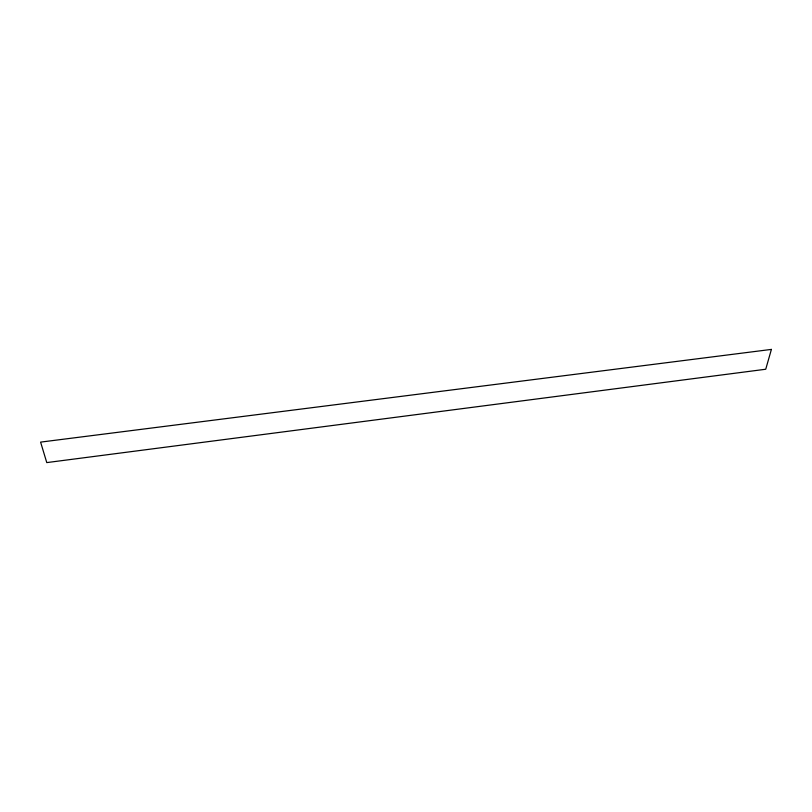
<?xml version="1.0" encoding="UTF-8"?>
<svg xmlns="http://www.w3.org/2000/svg" width="812" height="812" viewBox="0 0 812 812"><rect width="100%" height="100%" fill="white"/><g stroke="black" fill="none" stroke-linecap="round" stroke-linejoin="round"><path stroke-width="1.22" d="M771.4 349.404L765.736 369.237L46.771 462.596L40.6 442.114L771.4 349.404"/></g></svg>
